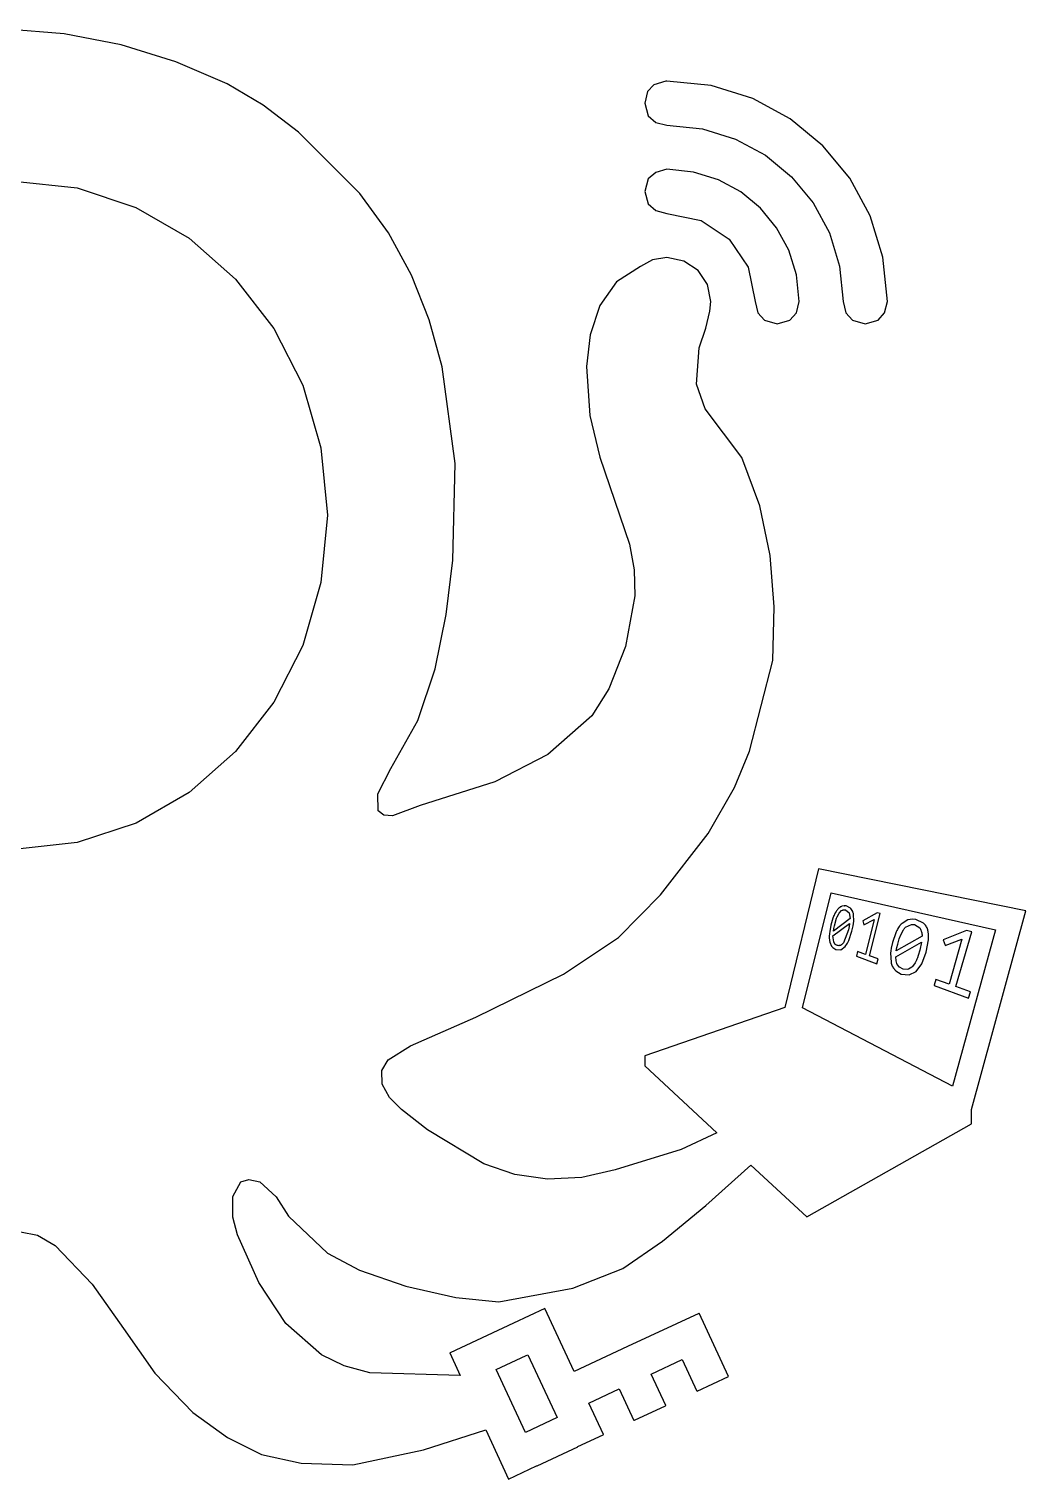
# Model space of a CAD drawing. Extents: x 0.1 to 67.7, y 0.1 to 49.2.
# Drawn here: x 33.89 to 67.67, y 0.11 to 49.23 of the extents above; entities that cross this region are included whole.
import ezdxf

# ---------------------------------------------------------------- set-up
doc = ezdxf.new("R2010")
doc.units = 0

msp = doc.modelspace()

# ---------------------------------------------------------------- linework, layer by layer
at = {"layer": 'Ebene 1'}
for p, q in [((35.089089, 49.072926), (33.12617, 49.23151)), ((37.01991, 48.693633), (35.089089, 49.072926)), ((38.872498, 48.119965), (37.01991, 48.693633)), ((40.60072, 47.37826), (38.872498, 48.119965)), ((41.825121, 46.649016), (40.60072, 47.37826)), ((55.058795, 47.335671), (54.846495, 47.112063)), ((55.46997, 47.46748), (55.058795, 47.335671)), ((55.50154, 47.46748), (55.46994, 47.46748)), ((55.46994, 47.46748), (55.46997, 47.46748)), ((57.006767, 47.315646), (55.50154, 47.46748)), ((58.408687, 46.880182), (57.006767, 47.315646)), ((54.846495, 47.112063), (54.75487, 46.72081)), ((54.75487, 46.72081), (54.871537, 46.288445)), ((59.677282, 46.191149), (58.408687, 46.880182)), ((43.02042, 45.732026), (41.825121, 46.649016)), ((54.871537, 46.288445), (55.128205, 46.066288)), ((60.782535, 45.278605), (59.677282, 46.191149)), ((45.0965, 43.6544), (43.02042, 45.732026)), ((55.128205, 46.066288), (55.50154, 45.97257)), ((55.50154, 45.97257), (56.705576, 45.85109)), ((56.705576, 45.85109), (57.826925, 45.502691)), ((57.826925, 45.502691), (58.841594, 44.951437)), ((61.694429, 44.17261), (60.782535, 45.278605)), ((58.841594, 44.951437), (59.725585, 44.221389)), ((55.128235, 44.374941), (54.871567, 44.151656)), ((55.50157, 44.47766), (55.128235, 44.374941)), ((56.404549, 44.386534), (55.50157, 44.47766)), ((55.50157, 44.47766), (55.50157, 44.47766)), ((57.245686, 44.125201), (56.404549, 44.386534)), ((59.725585, 44.221389), (60.454904, 43.33661)), ((33.38574, 44.07512), (35.524811, 43.845144)), ((35.524811, 43.845144), (37.517189, 43.185558)), ((54.871567, 44.151656), (54.7549, 43.72941)), ((54.7549, 43.72941), (54.871567, 43.307404)), ((58.006932, 43.711725), (57.245686, 44.125201)), ((62.382946, 42.903223), (61.694429, 44.17261)), ((46.06762, 42.326996), (45.0965, 43.6544)), ((54.871567, 43.307404), (55.128235, 43.084666)), ((58.67024, 43.164172), (58.006932, 43.711725)), ((60.454904, 43.33661), (61.005555, 42.321162)), ((37.517189, 43.185558), (39.32018, 42.14188)), ((55.128235, 43.084666), (55.50157, 42.98275)), ((55.50157, 42.98275), (56.663926, 42.747933)), ((56.663926, 42.747933), (57.613295, 42.107552)), ((59.217562, 42.500609), (58.67024, 43.164172)), ((62.818069, 41.500503), (62.382946, 42.903223)), ((46.849542, 40.893244), (46.06762, 42.326996)), ((59.630852, 41.739101), (59.217562, 42.500609)), ((61.005555, 42.321162), (61.353542, 41.199108)), ((39.32018, 42.14188), (40.891091, 40.759625)), ((57.613295, 42.107552), (58.253469, 41.15771)), ((55.020035, 41.409334), (54.60562, 41.18867)), ((55.4991, 41.4886), (55.020035, 41.409334)), ((56.080862, 41.371203), (55.4991, 41.4886)), ((56.55605, 41.051096), (56.080862, 41.371203)), ((59.89206, 40.897712), (59.630852, 41.739101)), ((62.96978, 39.99451), (62.818069, 41.500503)), ((47.454395, 39.374215), (46.849542, 40.893244)), ((54.60562, 41.18867), (53.796919, 40.665197)), ((56.876491, 40.576409), (56.55605, 41.051096)), ((58.253469, 41.15771), (58.48824, 39.99451)), ((59.98314, 39.99451), (59.89206, 40.897712)), ((61.353542, 41.199108), (61.47487, 39.99451)), ((40.891091, 40.759625), (42.187229, 39.084309)), ((53.796919, 40.665197), (53.232881, 39.859146)), ((56.99401, 39.99527), (56.876491, 40.576409)), ((53.232881, 39.859146), (52.897821, 38.870952)), ((56.95771, 39.67482), (56.99401, 39.99527)), ((58.48824, 39.99451), (58.581471, 39.620385)), ((59.889183, 39.620385), (59.98314, 39.99451)), ((61.47487, 39.99451), (61.568106, 39.620385)), ((62.875819, 39.620385), (62.96978, 39.99451)), ((47.894306, 37.790978), (47.454395, 39.374215)), ((56.822843, 39.09442), (56.95771, 39.67482)), ((58.581471, 39.620385), (58.803123, 39.363174)), ((58.803123, 39.363174), (59.2349, 39.24626)), ((59.2349, 39.24626), (59.666995, 39.363174)), ((59.666995, 39.363174), (59.889183, 39.620385)), ((61.568106, 39.620385), (61.789762, 39.363174)), ((61.789762, 39.363174), (62.22154, 39.24626)), ((62.22154, 39.24626), (62.653631, 39.363174)), ((62.653631, 39.363174), (62.875819, 39.620385)), ((42.187229, 39.084309), (43.165901, 37.161449)), ((52.897821, 38.870952), (52.77605, 37.80105)), ((56.59937, 38.42774), (56.822843, 39.09442)), ((56.506312, 37.197072), (56.59937, 38.42774)), ((48.327822, 34.516154), (47.894306, 37.790978)), ((52.77605, 37.80105), (52.891924, 36.134528)), ((43.165901, 37.161449), (43.784412, 35.036561)), ((56.797364, 36.362673), (56.506312, 37.197072)), ((58.04535, 34.70862), (56.797364, 36.362673)), ((52.891924, 36.134528), (53.232791, 34.720634)), ((43.784412, 35.036561), (44.00007, 32.75516)), ((48.24712, 31.23733), (48.327822, 34.516154)), ((53.232791, 34.720634), (54.23308, 31.77563)), ((58.648235, 33.072743), (58.04535, 34.70862)), ((58.999264, 31.392303), (58.648235, 33.072743)), ((44.00007, 32.75516), (43.784478, 30.473759)), ((54.23308, 31.77563), (54.398606, 30.912233)), ((48.026445, 29.389505), (48.24712, 31.23733)), ((59.135378, 29.651348), (58.999264, 31.392303)), ((43.784478, 30.473759), (43.166126, 28.348871)), ((54.398606, 30.912233), (54.412113, 30.027119)), ((54.412113, 30.027119), (54.101754, 28.313265)), ((59.09352, 27.83393), (59.135378, 29.651348)), ((47.657693, 27.557443), (48.026445, 29.389505)), ((43.166126, 28.348871), (42.187651, 26.426011)), ((54.101754, 28.313265), (53.53937, 26.877121)), ((47.059961, 25.800872), (47.657693, 27.557443)), ((58.29932, 24.76411), (59.09352, 27.83393)), ((53.53937, 26.877121), (52.96233, 25.96174)), ((42.187651, 26.426011), (40.891691, 24.750695)), ((46.15235, 24.17952), (47.059961, 25.800872)), ((52.96233, 25.96174), (51.46409, 24.647394)), ((40.891691, 24.750695), (39.320883, 23.36844)), ((51.46409, 24.647394), (49.67731, 23.7249)), ((57.786757, 23.535375), (58.29932, 24.76411)), ((45.708112, 23.320336), (46.15235, 24.17952)), ((49.67731, 23.7249), (47.14528, 22.9214)), ((39.320883, 23.36844), (37.517864, 22.324762)), ((45.726915, 22.745785), (45.708112, 23.320336)), ((56.8993, 21.9711), (57.786757, 23.535375)), ((45.909303, 22.602029), (45.726915, 22.745785)), ((46.206668, 22.573571), (45.909303, 22.602029)), ((47.14528, 22.9214), (46.206668, 22.573571)), ((37.517864, 22.324762), (35.52527, 21.665176)), ((35.52527, 21.665176), (33.38574, 21.4352)), ((55.281825, 19.899985), (56.8993, 21.9711)), ((60.6343, 20.77463), (59.50088, 16.08153)), ((67.66685, 19.35865), (60.6343, 20.77463)), ((53.862658, 18.455053), (55.281825, 19.899985)), ((60.09207, 16.07436), (61.06447, 19.9687)), ((61.06447, 19.9687), (66.63368, 18.71532)), ((61.14952, 19.16676), (61.12582, 19.10356)), ((61.15152, 19.16876), (61.14952, 19.16676)), ((61.16262, 19.19876), (61.15152, 19.16876)), ((61.16462, 19.20176), (61.16262, 19.19876)), ((61.18512, 19.24906), (61.16462, 19.20176)), ((61.19012, 19.25806), (61.18512, 19.24906)), ((61.19212, 19.26006), (61.19012, 19.25806)), ((61.20472, 19.28526), (61.19212, 19.26006)), ((61.20672, 19.28726), (61.20472, 19.28526)), ((61.23192, 19.33146), (61.20672, 19.28726)), ((61.23492, 19.33646), (61.23192, 19.33146)), ((61.23692, 19.33846), (61.23492, 19.33646)), ((61.25112, 19.35896), (61.23692, 19.33846)), ((61.25312, 19.36096), (61.25112, 19.35896)), ((61.26732, 19.38146), (61.25312, 19.36096)), ((61.26932, 19.38346), (61.26732, 19.38146)), ((61.28352, 19.40236), (61.26932, 19.38346)), ((61.27161, 19.15233), (61.33321, 19.27546)), ((61.28552, 19.40436), (61.28352, 19.40236)), ((61.29972, 19.42176), (61.28552, 19.40436)), ((61.30172, 19.42376), (61.29972, 19.42176)), ((61.31752, 19.43956), (61.30172, 19.42376)), ((61.31952, 19.44156), (61.31752, 19.43956)), ((61.33532, 19.45576), (61.31952, 19.44156)), ((61.33321, 19.27546), (61.41851, 19.36386)), ((61.33732, 19.45776), (61.33532, 19.45576)), ((61.35472, 19.47036), (61.33732, 19.45776)), ((61.35672, 19.47236), (61.35472, 19.47036)), ((61.37252, 19.48346), (61.35672, 19.47236)), ((61.37452, 19.48546), (61.37252, 19.48346)), ((61.39192, 19.49446), (61.37452, 19.48546)), ((61.39392, 19.49646), (61.39192, 19.49446)), ((61.41292, 19.50446), (61.39392, 19.49646)), ((61.41492, 19.50646), (61.41292, 19.50446)), ((61.43232, 19.51246), (61.41492, 19.50646)), ((61.41851, 19.36386), (61.44531, 19.37806)), ((61.51752, 19.52986), (61.43232, 19.51246)), ((61.44531, 19.37806), (61.45951, 19.38306)), ((61.45951, 19.38306), (61.47371, 19.38606)), ((61.47371, 19.38606), (61.48791, 19.38806)), ((61.48791, 19.38806), (61.50371, 19.39006)), ((61.50371, 19.39006), (61.50331, 19.38937)), ((61.50331, 19.38937), (61.51751, 19.38937)), ((61.50877, 19.52604), (61.51752, 19.52986)), ((61.57827, 19.52004), (61.50877, 19.52604)), ((61.51751, 19.38937), (61.51951, 19.38937)), ((61.51951, 19.38937), (61.53531, 19.38737)), ((61.53531, 19.38737), (61.55111, 19.38437)), ((61.55111, 19.38437), (61.67266, 19.28807)), ((61.72192, 19.45054), (61.57827, 19.52004)), ((61.67266, 19.28807), (61.70576, 19.09075)), ((61.73772, 19.43474), (61.72192, 19.45054)), ((61.79772, 19.33684), (61.73772, 19.43474)), ((61.79772, 19.33484), (61.79772, 19.33684)), ((61.80572, 19.31274), (61.79772, 19.33484)), ((61.80572, 19.31074), (61.80572, 19.31274)), ((61.81372, 19.28864), (61.80572, 19.31074)), ((61.81372, 19.28564), (61.81372, 19.28864)), ((61.81972, 19.26194), (61.81372, 19.28564)), ((61.81972, 19.25894), (61.81972, 19.26194)), ((61.82472, 19.23524), (61.81972, 19.25894)), ((61.82472, 19.23224), (61.82472, 19.23524)), ((61.82972, 19.00493), (61.82472, 19.23224)), ((62.62252, 19.28987), (62.14264, 19.02152)), ((62.36976, 17.83025), (62.73126, 19.26833)), ((62.72926, 19.26833), (62.62252, 19.28987)), ((62.73126, 19.26833), (62.72926, 19.26833)), ((65.81676, 12.62445), (67.66685, 19.35865)), ((61.05712, 18.87221), (61.01762, 18.65121)), ((61.09972, 19.03006), (61.05712, 18.87221)), ((61.10172, 19.03206), (61.09972, 19.03006)), ((61.12382, 19.10156), (61.10172, 19.03206)), ((61.12582, 19.10356), (61.12382, 19.10156)), ((61.12484, 18.50327), (61.68957, 18.92527)), ((61.70576, 19.09075), (61.14221, 18.66138)), ((61.14221, 18.66138), (61.15801, 18.75138)), ((61.15801, 18.75138), (61.17851, 18.84768)), ((61.17851, 18.84768), (61.25271, 19.10183)), ((61.25271, 19.10183), (61.27161, 19.15233)), ((61.64847, 18.71217), (61.48114, 18.27174)), ((61.67217, 18.82109), (61.64847, 18.71217)), ((61.67082, 18.3551), (61.77022, 18.66923)), ((61.68957, 18.92527), (61.67217, 18.82109)), ((61.77022, 18.67223), (61.77922, 18.71323)), ((61.77022, 18.66923), (61.77022, 18.67223)), ((61.77922, 18.71323), (61.79182, 18.76213)), ((61.79182, 18.76213), (61.80762, 18.84423)), ((61.80762, 18.84723), (61.82972, 19.00193)), ((61.80762, 18.84423), (61.80762, 18.84723)), ((61.82972, 19.00193), (61.82972, 19.00493)), ((62.14264, 19.02152), (62.17894, 18.88102)), ((62.17894, 18.87902), (62.52623, 19.06371)), ((62.17894, 18.88102), (62.17894, 18.87902)), ((62.52623, 19.06371), (62.22946, 17.87978)), ((63.29074, 18.68445), (63.27184, 18.64655)), ((63.30974, 18.72115), (63.29074, 18.68645)), ((63.29074, 18.68645), (63.29074, 18.68445)), ((63.33024, 18.75635), (63.30974, 18.72315)), ((63.30974, 18.72315), (63.30974, 18.72115)), ((63.35074, 18.78995), (63.33024, 18.75835)), ((63.33024, 18.75835), (63.33024, 18.75635)), ((63.35274, 18.79295), (63.35074, 18.78995)), ((63.37324, 18.82135), (63.35274, 18.79295)), ((63.39064, 18.84545), (63.37324, 18.82335)), ((63.37324, 18.82335), (63.37324, 18.82135)), ((63.39564, 18.85145), (63.39064, 18.84545)), ((63.39764, 18.85345), (63.39564, 18.85145)), ((63.41974, 18.88025), (63.39764, 18.85345)), ((63.44344, 18.90595), (63.41974, 18.88225)), ((63.41974, 18.88225), (63.41974, 18.88025)), ((63.42522, 18.54687), (63.51522, 18.71736)), ((63.46864, 18.93165), (63.44344, 18.90795)), ((63.44344, 18.90795), (63.44344, 18.90595)), ((63.66122, 19.05162), (63.46864, 18.93165)), ((63.51522, 18.71736), (63.53102, 18.73946)), ((63.53102, 18.73946), (63.54682, 18.75996)), ((63.54682, 18.76196), (63.56262, 18.78086)), ((63.54682, 18.75996), (63.54682, 18.76196)), ((63.56262, 18.78286), (63.58002, 18.80026)), ((63.56262, 18.78086), (63.56262, 18.78286)), ((63.58002, 18.80026), (63.78681, 18.89496)), ((63.82382, 19.07682), (63.66122, 19.05162)), ((63.78592, 18.89686), (63.88532, 18.88786)), ((63.78681, 18.89496), (63.78592, 18.89686)), ((63.82589, 19.07318), (63.82382, 19.07682)), ((63.93481, 19.06058), (63.82589, 19.07318)), ((63.88532, 18.88786), (64.06685, 18.78209)), ((64.19527, 18.94219), (63.93481, 19.06058)), ((64.06685, 18.78209), (64.08265, 18.75839)), ((64.08265, 18.75839), (64.08265, 18.75639)), ((64.08265, 18.75639), (64.09685, 18.73119)), ((64.09685, 18.73119), (64.09685, 18.72919)), ((64.09685, 18.72919), (64.10945, 18.70399)), ((64.10945, 18.70399), (64.10945, 18.70199)), ((64.10945, 18.70199), (64.12055, 18.67359)), ((64.12055, 18.67359), (64.12055, 18.67159)), ((64.12055, 18.67159), (64.12855, 18.64159)), ((64.22047, 18.91849), (64.19527, 18.94219)), ((64.26307, 18.86799), (64.22047, 18.91849)), ((64.28197, 18.83959), (64.26307, 18.86799)), ((64.28197, 18.83759), (64.28197, 18.83959)), ((64.29937, 18.81079), (64.28197, 18.83759)), ((64.31357, 18.77919), (64.29937, 18.81079)), ((64.32617, 18.74759), (64.31357, 18.77919)), ((64.32817, 18.74459), (64.32617, 18.74759)), ((64.33717, 18.71459), (64.32817, 18.74459)), ((64.33917, 18.71159), (64.33717, 18.71459)), ((64.34717, 18.67839), (64.33917, 18.71159)), ((64.34917, 18.67539), (64.34717, 18.67839)), ((64.35517, 18.64069), (64.34917, 18.67539)), ((65.65022, 18.68849), (64.85935, 18.37593)), ((66.63368, 18.71532), (65.17824, 13.40972)), ((65.83095, 18.64921), (65.65022, 18.68849)), ((51.994514, 17.214431), (53.862658, 18.455053)), ((61.00462, 18.51431), (61.00262, 18.48591)), ((61.00262, 18.48591), (61.00262, 18.48291)), ((61.00262, 18.48291), (61.00262, 18.45451)), ((61.00262, 18.45451), (61.00262, 18.45151)), ((61.00262, 18.45151), (61.00462, 18.42631)), ((61.00662, 18.54731), (61.00462, 18.51731)), ((61.00462, 18.51731), (61.00462, 18.51431)), ((61.00462, 18.42631), (61.00462, 18.42331)), ((61.00462, 18.42331), (61.00662, 18.39651)), ((61.00962, 18.58031), (61.00662, 18.55031)), ((61.00662, 18.55031), (61.00662, 18.54731)), ((61.00662, 18.39651), (61.00662, 18.39351)), ((61.00662, 18.39351), (61.00962, 18.36831)), ((61.01762, 18.65121), (61.00962, 18.58331)), ((61.00962, 18.58331), (61.00962, 18.58031)), ((61.00962, 18.36831), (61.00962, 18.36531)), ((61.00962, 18.36531), (61.01262, 18.34161)), ((61.01262, 18.34161), (61.01262, 18.33861)), ((61.01262, 18.33861), (61.01762, 18.31491)), ((61.01762, 18.31491), (61.01762, 18.31191)), ((61.01762, 18.31191), (61.02362, 18.28981)), ((61.02362, 18.28981), (61.08042, 18.15721)), ((61.15324, 18.29964), (61.12484, 18.50327)), ((61.19424, 18.23014), (61.15324, 18.29964)), ((61.20844, 18.21594), (61.19424, 18.23014)), ((61.21044, 18.21594), (61.20844, 18.21594)), ((61.22464, 18.20484), (61.21044, 18.21594)), ((61.22664, 18.20484), (61.22464, 18.20484)), ((61.24244, 18.19584), (61.22664, 18.20484)), ((61.24444, 18.19584), (61.24244, 18.19584)), ((61.26184, 18.18784), (61.24444, 18.19584)), ((61.26384, 18.18784), (61.26184, 18.18784)), ((61.27804, 18.18284), (61.26384, 18.18784)), ((61.28004, 18.18284), (61.27804, 18.18284)), ((61.29264, 18.17784), (61.28004, 18.18284)), ((61.29464, 18.17784), (61.29264, 18.17784)), ((61.30884, 18.17584), (61.29464, 18.17784)), ((61.35344, 18.17784), (61.33924, 18.17584)), ((61.36764, 18.18084), (61.35344, 18.17784)), ((61.38184, 18.18584), (61.36764, 18.18084)), ((61.40864, 18.19844), (61.38184, 18.18584)), ((61.42124, 18.20744), (61.40864, 18.19844)), ((61.43384, 18.21644), (61.42124, 18.20744)), ((61.48114, 18.27174), (61.43384, 18.21644)), ((61.54452, 18.14197), (61.62502, 18.2651)), ((61.62502, 18.2651), (61.67082, 18.3551)), ((63.14244, 18.28062), (63.10144, 18.09435)), ((63.25294, 18.60465), (63.14244, 18.28262)), ((63.14244, 18.28262), (63.14244, 18.28062)), ((63.27184, 18.64455), (63.25294, 18.60665)), ((63.25294, 18.60665), (63.25294, 18.60465)), ((63.25534, 17.80258), (64.12847, 18.29227)), ((63.27184, 18.64655), (63.27184, 18.64455)), ((64.14655, 18.49949), (63.27202, 18.00066)), ((63.29422, 18.11276), (63.32102, 18.23116)), ((63.32102, 18.23116), (63.37152, 18.40164)), ((63.37152, 18.40164), (63.42522, 18.54687)), ((64.12847, 18.29227), (64.07327, 18.02075)), ((64.12855, 18.64159), (64.12855, 18.63959)), ((64.12855, 18.63959), (64.13655, 18.60959)), ((64.13655, 18.60959), (64.13655, 18.60759)), ((64.13655, 18.60759), (64.14155, 18.57449)), ((64.14155, 18.57449), (64.14155, 18.57249)), ((64.14155, 18.57249), (64.14455, 18.53779)), ((64.14455, 18.53779), (64.14455, 18.53579)), ((64.14455, 18.53579), (64.14655, 18.49949)), ((64.28407, 17.95394), (64.36617, 18.37858)), ((64.36417, 18.56969), (64.35517, 18.64069)), ((64.36617, 18.56169), (64.36417, 18.56969)), ((64.36617, 18.37858), (64.36617, 18.56169)), ((64.85935, 18.37593), (64.86135, 18.37393)), ((64.86135, 18.37393), (64.92765, 18.18767)), ((64.92765, 18.18567), (65.49594, 18.39562)), ((64.92765, 18.18767), (64.92765, 18.18567)), ((65.49594, 18.39562), (65.06026, 16.87072)), ((65.29266, 16.78764), (65.83095, 18.64721)), ((65.83095, 18.64721), (65.83095, 18.64921)), ((61.08042, 18.15721), (61.11042, 18.12091)), ((61.11042, 18.12091), (61.12462, 18.10831)), ((61.12462, 18.10831), (61.22722, 18.04521)), ((61.22722, 18.04521), (61.39613, 18.03621)), ((61.32464, 18.17384), (61.30884, 18.17584)), ((61.32664, 18.17384), (61.32464, 18.17384)), ((61.33924, 18.17584), (61.32664, 18.17384)), ((61.39613, 18.03621), (61.54452, 18.14197)), ((61.9611, 17.97448), (61.9216, 17.81977)), ((61.9216, 17.81977), (62.60986, 17.56089)), ((62.22946, 17.87978), (61.9611, 17.97448)), ((62.65706, 17.72764), (62.36976, 17.83025)), ((62.61286, 17.56189), (62.65706, 17.72764)), ((63.08724, 18.00355), (63.07824, 17.92145)), ((63.07824, 17.92145), (63.09404, 17.6152)), ((63.10144, 18.09235), (63.08724, 18.00555)), ((63.08724, 18.00555), (63.08724, 18.00355)), ((63.10144, 18.09435), (63.10144, 18.09235)), ((63.26794, 17.66209), (63.25534, 17.80258)), ((63.27202, 18.00066), (63.28312, 18.05596)), ((63.28312, 18.05596), (63.29422, 18.11276)), ((63.95607, 17.68532), (63.92447, 17.62062)), ((63.96867, 17.71732), (63.95607, 17.68732)), ((63.95607, 17.68732), (63.95607, 17.68532)), ((63.98607, 17.75832), (63.96867, 17.71732)), ((63.98807, 17.76032), (63.98607, 17.75832)), ((64.01647, 17.83922), (63.98807, 17.76032)), ((64.07327, 18.02075), (64.01647, 17.83922)), ((64.13411, 17.55929), (64.28407, 17.95394)), ((49.03011, 15.75625), (51.994514, 17.214431)), ((62.60986, 17.56089), (62.60986, 17.56389)), ((62.60986, 17.56389), (62.61286, 17.56189)), ((63.09404, 17.6152), (63.09604, 17.6122)), ((63.09604, 17.6122), (63.10204, 17.5806)), ((63.10204, 17.5806), (63.10404, 17.5776)), ((63.10404, 17.5776), (63.11304, 17.5476)), ((63.11304, 17.5476), (63.11504, 17.5446)), ((63.11504, 17.5446), (63.13874, 17.4862)), ((63.13874, 17.4862), (63.14074, 17.4832)), ((63.14074, 17.4832), (63.15334, 17.4564)), ((63.15334, 17.4564), (63.15534, 17.4534)), ((63.15534, 17.4534), (63.17114, 17.4282)), ((63.17114, 17.4282), (63.17314, 17.4262)), ((63.17314, 17.4262), (63.18894, 17.401)), ((63.18894, 17.401), (63.19094, 17.398)), ((63.19094, 17.398), (63.20824, 17.3759)), ((63.20824, 17.3759), (63.21024, 17.3729)), ((63.21024, 17.3729), (63.23074, 17.3508)), ((63.23074, 17.3508), (63.23274, 17.3478)), ((63.23274, 17.3478), (63.25484, 17.3273)), ((63.25484, 17.3273), (63.44111, 17.21522)), ((63.29474, 17.57049), (63.26794, 17.66209)), ((63.30734, 17.54209), (63.29474, 17.57049)), ((63.37684, 17.44739), (63.30734, 17.54209)), ((63.40054, 17.43009), (63.37684, 17.44739)), ((63.48104, 17.38749), (63.40054, 17.43009)), ((63.44111, 17.21522), (63.70789, 17.18202)), ((63.50624, 17.37949), (63.48104, 17.38749)), ((63.64515, 17.36689), (63.50624, 17.37949)), ((63.68775, 17.37589), (63.64515, 17.36689)), ((63.80457, 17.45169), (63.68775, 17.37589)), ((63.70789, 17.18202), (63.94152, 17.29883)), ((63.82347, 17.46909), (63.80457, 17.45169)), ((63.90867, 17.59222), (63.82347, 17.46909)), ((63.92447, 17.62062), (63.90867, 17.59222)), ((63.94152, 17.29883), (64.13411, 17.55929)), ((64.61036, 17.03015), (64.55506, 16.83441)), ((64.55506, 16.83441), (64.55706, 16.83241)), ((64.55706, 16.83241), (64.55706, 16.83041)), ((64.55706, 16.83041), (65.72047, 16.39315)), ((65.06026, 16.87072), (64.61036, 17.03015)), ((65.78517, 16.61242), (65.29266, 16.78764)), ((65.72047, 16.39315), (65.78517, 16.60942)), ((65.78517, 16.60942), (65.78517, 16.61242)), ((46.81379, 14.77753), (49.03011, 15.75625)), ((59.50088, 16.08153), (54.75884, 14.44297)), ((65.17824, 13.40972), (60.09207, 16.07436)), ((46.060734, 14.306848), (46.81379, 14.77753)), ((45.844385, 13.941911), (46.060734, 14.306848)), ((54.75884, 14.44297), (54.75884, 14.102)), ((45.85244, 13.48626), (45.844385, 13.941911)), ((54.75884, 14.102), (57.18976, 11.83349)), ((46.103768, 13.03471), (45.85244, 13.48626)), ((46.513615, 12.61948), (46.103768, 13.03471)), ((47.39628, 11.94083), (46.513615, 12.61948)), ((65.81676, 12.13825), (65.81676, 12.62445)), ((49.301811, 10.785686), (47.39628, 11.94083)), ((57.18976, 11.83349), (55.98057, 11.27467)), ((60.23807, 8.98741), (65.81676, 12.13825)), ((55.98057, 11.27467), (53.753196, 10.57663)), ((50.35101, 10.425049), (49.301811, 10.785686)), ((51.45638, 10.25965), (50.35101, 10.425049)), ((52.625281, 10.325229), (51.45638, 10.25965)), ((53.753196, 10.57663), (52.625281, 10.325229)), ((56.82677, 9.37101), (58.34852, 10.73647)), ((58.34852, 10.73647), (60.23807, 8.98741)), ((40.803646, 9.674349), (41.069237, 10.172783)), ((41.069237, 10.172783), (41.338439, 10.254781)), ((41.338439, 10.254781), (41.71823, 10.17608)), ((41.71823, 10.17608), (42.260919, 9.661888)), ((40.80355, 8.976097), (40.803646, 9.674349)), ((42.260919, 9.661888), (42.68747, 9.01109)), ((55.352095, 8.160234), (56.82677, 9.37101)), ((40.95104, 8.37335), (40.80355, 8.976097)), ((42.68747, 9.01109), (44.00716, 7.7577)), ((33.605351, 8.48311), (34.18119, 8.364394)), ((34.18119, 8.364394), (34.77729, 8.01341)), ((41.674786, 6.768006), (40.95104, 8.37335)), ((34.77729, 8.01341), (36.036656, 6.709743)), ((54.009431, 7.241625), (55.352095, 8.160234)), ((44.00716, 7.7577), (45.087566, 7.184114)), ((45.087566, 7.184114), (46.659171, 6.644678)), ((52.320457, 6.573163), (54.009431, 7.241625)), ((36.036656, 6.709743), (37.091455, 5.202954)), ((42.588538, 5.370554), (41.674786, 6.768006)), ((46.659171, 6.644678), (48.354693, 6.250535)), ((49.80685, 6.11283), (52.320457, 6.573163)), ((48.354693, 6.250535), (49.80685, 6.11283)), ((51.3649, 5.88307), (50.30252, 5.38741)), ((52.36098, 3.74569), (51.3649, 5.88307)), ((56.58209, 5.71575), (54.17318, 4.5918)), ((56.59469, 5.72175), (56.58209, 5.71575)), ((57.09194, 4.65621), (56.59469, 5.72175)), ((37.091455, 5.202954), (38.156132, 3.687778)), ((43.806695, 4.308327), (42.588538, 5.370554)), ((50.30252, 5.38541), (48.16039, 4.38459)), ((50.30252, 5.38741), (50.30252, 5.38541)), ((54.17318, 4.5918), (52.36098, 3.74569)), ((57.08894, 4.65421), (57.09194, 4.65621)), ((57.58777, 3.58236), (57.08894, 4.65421)), ((44.565676, 3.942715), (43.806695, 4.308327)), ((45.44366, 3.70866), (44.565676, 3.942715)), ((48.16039, 4.38459), (48.14779, 4.37959)), ((48.14779, 4.37959), (48.44772, 3.73554)), ((49.71609, 3.81357), (50.73112, 4.28872)), ((50.73112, 4.28872), (50.79426, 4.31713)), ((50.79426, 4.31713), (51.7856, 2.18921)), ((54.96571, 3.66302), (56.01546, 4.15237)), ((56.01546, 4.15237), (56.51271, 3.08368)), ((38.156132, 3.687778), (39.44513, 2.35895)), ((48.50452, 3.61556), (45.44366, 3.70866)), ((48.44772, 3.73554), (48.50452, 3.61556)), ((50.70744, 1.68565), (49.71609, 3.81357)), ((55.46454, 2.59274), (54.96571, 3.66302)), ((56.52381, 3.08668), (57.58777, 3.58236)), ((52.85787, 2.67946), (53.89026, 3.16092)), ((53.89026, 3.16092), (54.38751, 2.09381)), ((56.51271, 3.08368), (56.52381, 3.08868)), ((56.52381, 3.08868), (56.52381, 3.08668)), ((53.35354, 1.61392), (52.85787, 2.67946)), ((54.40061, 2.09681), (55.45194, 2.58774)), ((55.45194, 2.58774), (55.46454, 2.59274)), ((39.44513, 2.35895), (40.617642, 1.507403)), ((51.7856, 2.18921), (50.70744, 1.68565)), ((54.38751, 2.09381), (54.39861, 2.09881)), ((54.39861, 2.09881), (54.40061, 2.09681)), ((40.617642, 1.507403), (41.76643, 0.94195)), ((47.262503, 1.092115), (49.36332, 1.77014)), ((49.36332, 1.77014), (50.13682, 0.10633)), ((52.48575, 1.20354), (53.34134, 1.60292)), ((53.33934, 1.60792), (53.35354, 1.61392)), ((53.34134, 1.60292), (53.33934, 1.60792)), ((44.86596, 0.58305), (47.262503, 1.092115)), ((51.10292, 0.5559), (52.48575, 1.20154)), ((52.48575, 1.20154), (52.48575, 1.20354)), ((41.76643, 0.94195), (43.109775, 0.641022)), ((43.109775, 0.641022), (44.86596, 0.58305)), ((50.13682, 0.10633), (51.08712, 0.5499)), ((51.08712, 0.5499), (51.10292, 0.5559))]:
    msp.add_line(p, q, dxfattribs=at)

doc.saveas('drawing.dxf')
